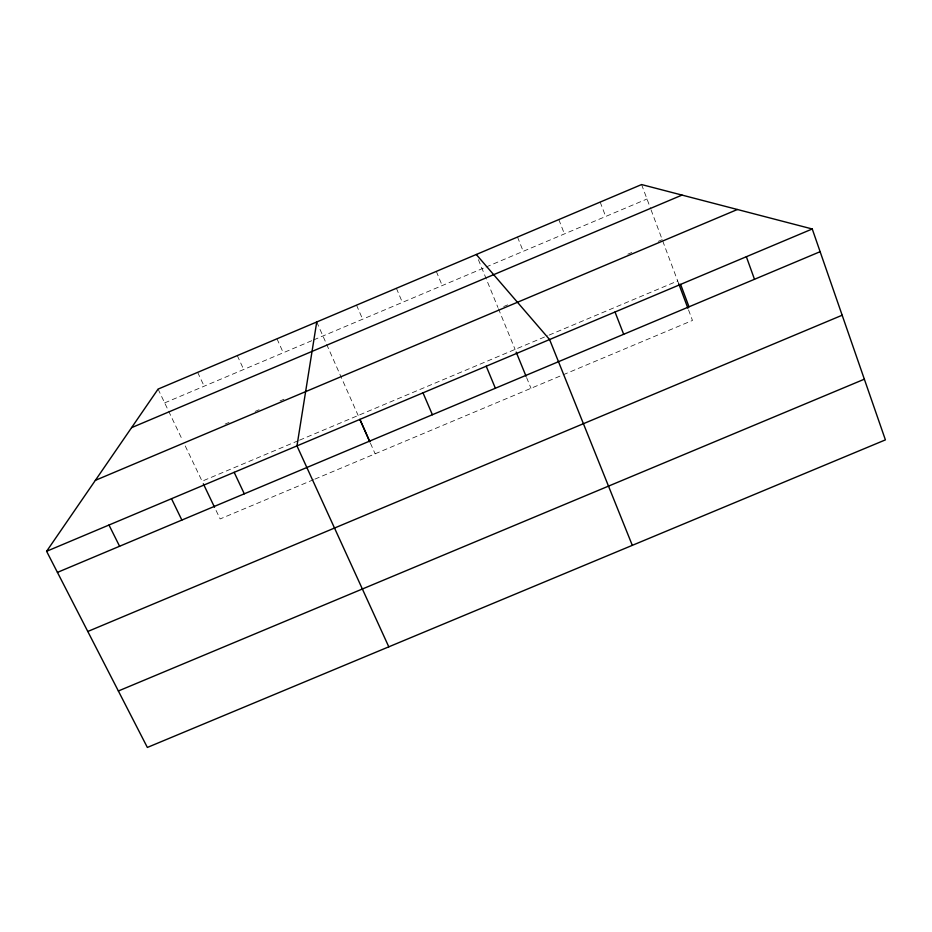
<?xml version="1.0" encoding="UTF-8"?>
<svg xmlns="http://www.w3.org/2000/svg" width="932" height="932" viewBox="0 0 932 932"><rect width="100%" height="100%" fill="white"/><g stroke="black" fill="none" stroke-linecap="round" stroke-linejoin="round"><path stroke-width="0.7" stroke-dasharray="4.66 3.5" d="M164.673 402.892L312.36 340.46M313.676 339.9L484.733 267.601M486.061 267.03L647.006 199.005M225.066 424.107L228.992 422.441M255.17 411.396L259.096 409.742M280.066 400.9L283.992 399.245M503.734 306.535L507.684 304.869M627.818 254.191L631.791 252.514M658.26 241.341L662.233 239.664M298.228 440.72L202.093 481.203L183.849 443.026M299.533 440.172L547.795 335.637M549.111 335.089L677.692 280.951M313.56 479.677L220.127 518.938L215.152 508.534M314.9 479.118L692.476 320.445L688.399 309.552M158.079 389.098L182.625 440.452M197.654 372.357L204.155 386.209M237.287 355.593L243.695 369.491M276.979 338.805L283.281 352.75M316.729 321.983L358.156 415.486M370.447 443.236L375.13 453.802M356.525 305.148L362.641 319.21M396.391 288.291L402.391 302.399M436.304 271.41L442.211 285.576M478.384 259.667L497.909 307.42M498.457 308.76L515.081 349.418M526.603 377.577L530.984 388.306M517.505 237.054L523.225 251.325M558.816 219.579L564.419 233.909M600.173 202.081L605.683 216.469M641.589 184.559L650.559 208.488M651.06 209.851L661.72 238.312M662.722 241.004L678.706 283.678"/><path stroke-width="1.4" d="M316.729 321.983L296.97 445.892L388.795 646.831M46.6 551.29L158.079 389.098L641.589 184.559L812.25 228.981L885.4 439.881L147.361 747.441L46.6 551.29L812.25 228.981M131.575 427.66L682.014 195.091M95.367 480.341L737.387 209.502M57.434 572.388L820.125 251.687M87.794 631.477L842.167 315.226M118.364 690.985L864.348 379.196M476.275 254.494L549.589 339.551L632.304 545.348M108.986 525.031L119.587 546.257M171.511 498.713L181.868 520.068M203.327 483.801L214.523 507.229M234.177 472.326L244.289 493.82M359.915 419.4L369.55 441.151M359.903 419.458L369.864 441.908M423 392.838L432.39 414.728M486.224 366.229L495.37 388.236M516.177 352.098L526.056 376.237M615.027 312.01L623.671 334.285M680.616 284.4L689.004 306.814M678.706 283.678L687.886 308.189M746.357 256.719L754.489 279.285"/></g></svg>
